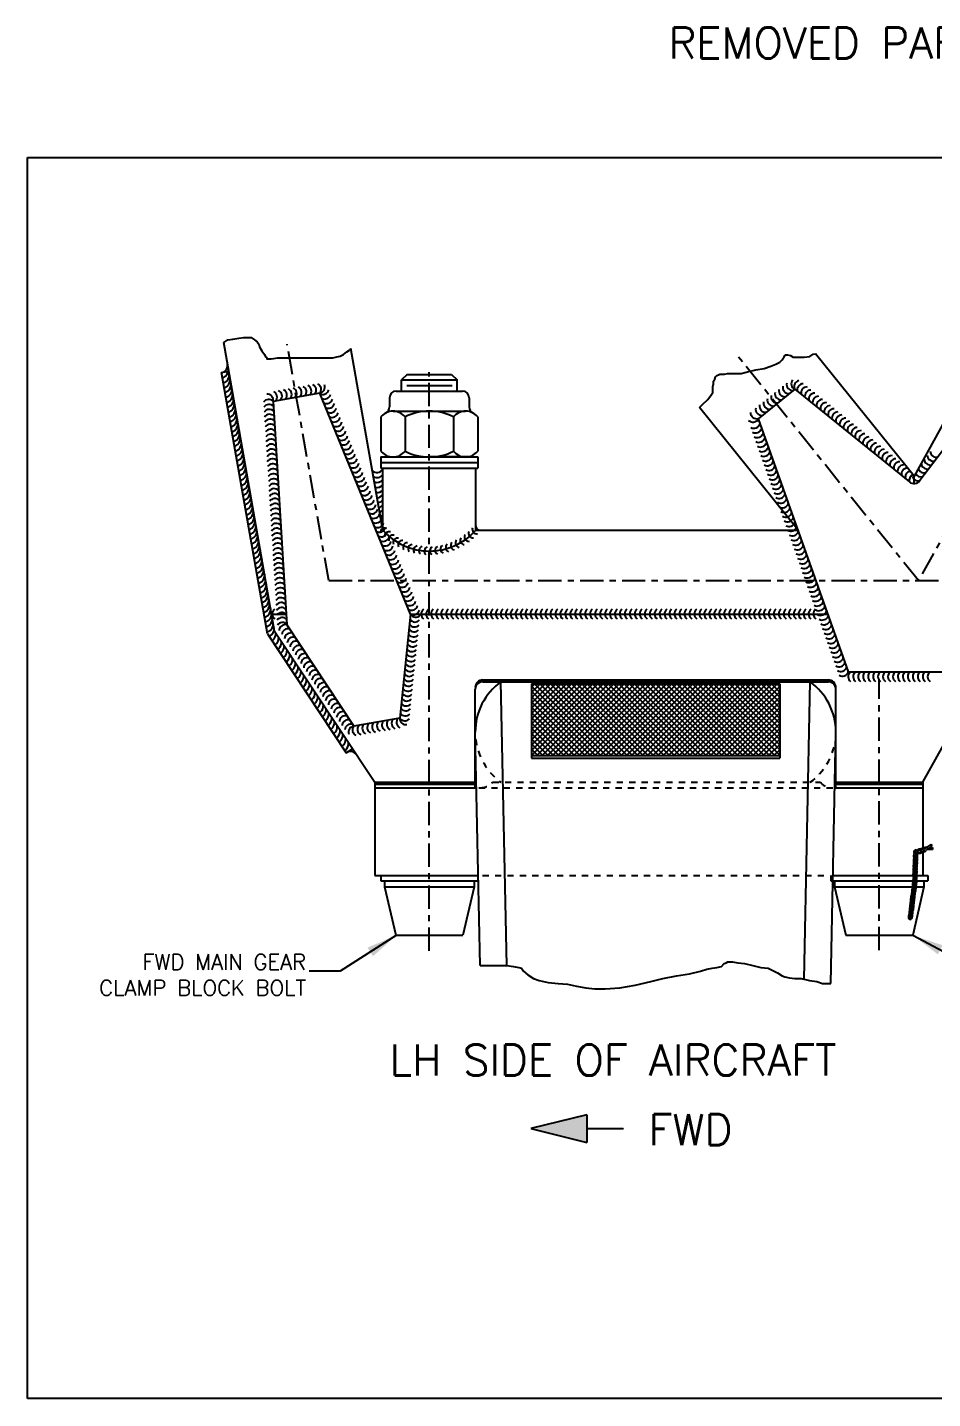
# Model space of a CAD drawing. Extents: x 0 to 267, y -90 to 34.
# Drawn here: x 75.06 to 89.64, y -19.59 to 2.51 of the extents above; entities that cross this region are included whole.
import ezdxf
from ezdxf.enums import TextEntityAlignment as Align

# ---------------------------------------------------------------- set-up
doc = ezdxf.new("R2010")
doc.units = 0
doc.header["$LTSCALE"] = 0.3
doc.header["$MEASUREMENT"] = 0
doc.linetypes.add('CENTER', pattern=[2, 1.25, -0.25, 0.25, -0.25])
doc.linetypes.add('HIDDEN', pattern=[0.375, 0.25, -0.125])
doc.layers.get('0').update_dxf_attribs({"linetype": 'CONTINUOUS'})
for name, color, linetype in [('1', 1, 'CONTINUOUS'), ('2', 6, 'CONTINUOUS'), ('FUSE', 4, 'CONTINUOUS'), ('NOTES', 2, 'CONTINUOUS')]:
    doc.layers.add(name, color=color, linetype=linetype)
doc.styles.add('250', font='ROMANS', dxfattribs={"height": 0.25})
doc.styles.add('ROMANS', font='ROMANS.shx')
doc.dimstyles.new('FRACTION', dxfattribs={"dimtxt": 0.125, "dimasz": 0.15, "dimexe": 0.12, "dimexo": 0.12, "dimgap": 0.05, "dimtad": 0, "dimtih": 1, "dimtoh": 1, "dimdec": 4, "dimzin": 4, "dimdsep": 46, "dimlunit": 5, "dimtxsty": 'ROMANS', "dimcen": 0.09, "dimclrd": 6, "dimclre": 6, "dimclrt": 256, "dimadec": 0, "dimazin": 0, "dimtfac": 0.72, "dimtdec": 4, "dimtofl": 0, "dimtmove": 0, "dimatfit": 3, "dimfxl": 1, "dimfrac": 2, "dimtolj": 1, "dimtzin": 4, "dimarcsym": 0})

msp = doc.modelspace()

# ---------------------------------------------------------------- hatches: boundary and pattern name
at = {"layer": 'NOTES'}
h = msp.add_hatch(color=11, dxfattribs=at)
h.dxf.hatch_style = 1
h.paths.add_polyline_path([(84.07129, -15.01101), (84.07129, -15.46053), (83.17225, -15.23577)])

# ---------------------------------------------------------------- linework, layer by layer
at = {"color": 2}
for p, q in [((81.1771, -3.08242), (81.89278, -3.08242)), ((81.08764, -3.17188), (81.98224, -3.17188)), ((81.17223, -3.26134), (81.90458, -3.26134)), ((81.0012, -3.3508), (82.06868, -3.3508)), ((80.95286, -3.67496), (82.12061, -3.67496)), ((80.75494, -3.76838), (80.75494, -4.32017)), ((81.14494, -3.76838), (81.14494, -4.32017)), ((81.92494, -3.76838), (81.92494, -4.32017)), ((82.31494, -3.76838), (82.31494, -4.32017)), ((80.75494, -4.4136), (80.75494, -4.52095)), ((80.95286, -4.41359), (82.12061, -4.41359)), ((82.31494, -4.41358), (82.31494, -4.52093))]:
    msp.add_line(p, q, dxfattribs=at)
for p in [(80.87944, -4.41359), (82.19044, -4.41359)]:
    msp.add_line(p, (81.53494, -4.41359))
for centre, radius, start, end in [((80.94994, -3.92485), 0.25002, 38.744865, 141.255135), ((81.53494, -4.53573), 0.86077, 63.058495, 116.941505), ((82.11994, -3.92485), 0.25002, 38.744865, 141.255135), ((80.94994, -4.16369), 0.25002, 218.744865, 321.255135), ((81.53494, -3.55281), 0.86077, 243.058495, 296.941505), ((82.11994, -4.16369), 0.25002, 218.744865, 321.255135)]:
    msp.add_arc(centre, radius, start, end, dxfattribs=at)
at = {"layer": '1'}
for p, q in [((91.01397, -2.71947), (89.43978, -4.79461)), ((78.18629, -3.04985), (78.30447, -3.02902)), ((79.7685, -3.38516), (79.02003, -3.51707)), ((79.02003, -3.51707), (79.24131, -7.11919)), ((81.23376, -6.94559), (79.7685, -3.38516)), ((87.4234, -3.32327), (86.83119, -3.7996)), ((87.4234, -3.32327), (89.26872, -4.8154)), ((86.83119, -3.7996), (88.28494, -7.87559)), ((80.75458, -4.41359), (80.75458, -4.59359)), ((82.3153, -4.41359), (82.3153, -4.59359)), ((80.78494, -5.58048), (80.78494, -4.59359)), ((82.28494, -5.59359), (82.28494, -4.59359)), ((89.34922, -4.84198), (89.34418, -4.72208)), ((81.23376, -6.94559), (81.05896, -8.62065)), ((89.48494, -9.65559), (90.99469, -6.94559)), ((78.92878, -7.26298), (80.1963, -9.17962)), ((79.04263, -7.21759), (80.65494, -9.65559)), ((79.24131, -7.11919), (80.32035, -8.75082)), ((82.27494, -9.74259), (82.27494, -8.15559)), ((82.78251, -12.6071), (82.68851, -8.03559)), ((83.17994, -8.06978), (87.17994, -8.06978)), ((83.17994, -8.06978), (83.17994, -9.26432)), ((83.17994, -9.14186), (84.25203, -8.06978)), ((83.17994, -9.05701), (84.16717, -8.06978)), ((83.17994, -8.97216), (84.08232, -8.06978)), ((83.17994, -8.88731), (83.99747, -8.06978)), ((83.17994, -8.80245), (83.91261, -8.06978)), ((83.17994, -8.7176), (83.82776, -8.06978)), ((83.17994, -8.63275), (83.74291, -8.06978)), ((83.17994, -8.54789), (83.65806, -8.06978)), ((83.17994, -8.46304), (83.5732, -8.06978)), ((83.17994, -8.37819), (83.48835, -8.06978)), ((83.17994, -8.29334), (83.4035, -8.06978)), ((83.17994, -8.20848), (83.31864, -8.06978)), ((83.17994, -8.12363), (83.23379, -8.06978)), ((84.29994, -9.22432), (83.17994, -8.10432)), ((83.18233, -9.22432), (84.33688, -8.06978)), ((84.38479, -9.22432), (83.23025, -8.06978)), ((83.26719, -9.22432), (84.42173, -8.06978)), ((84.46965, -9.22432), (83.3151, -8.06978)), ((83.35204, -9.22432), (84.50658, -8.06978)), ((84.5545, -9.22432), (83.39996, -8.06978)), ((83.43689, -9.22432), (84.59144, -8.06978)), ((84.63935, -9.22432), (83.48481, -8.06978)), ((83.52174, -9.22432), (84.67629, -8.06978)), ((84.72421, -9.22432), (83.56966, -8.06978)), ((83.6066, -9.22432), (84.76114, -8.06978)), ((84.80906, -9.22432), (83.65451, -8.06978)), ((83.69145, -9.22432), (84.84599, -8.06978)), ((84.89391, -9.22432), (83.73937, -8.06978)), ((83.7763, -9.22432), (84.93085, -8.06978)), ((84.97876, -9.22432), (83.82422, -8.06978)), ((83.86116, -9.22432), (85.0157, -8.06978)), ((85.06362, -9.22432), (83.90907, -8.06978)), ((83.94601, -9.22432), (85.10055, -8.06978)), ((85.14847, -9.22432), (83.99393, -8.06978)), ((84.03086, -9.22432), (85.18541, -8.06978)), ((85.23332, -9.22432), (84.07878, -8.06978)), ((84.11571, -9.22432), (85.27026, -8.06978)), ((85.31818, -9.22432), (84.16363, -8.06978)), ((84.20057, -9.22432), (85.35511, -8.06978)), ((85.40303, -9.22432), (84.24848, -8.06978)), ((84.28542, -9.22432), (85.43996, -8.06978)), ((85.48788, -9.22432), (84.33334, -8.06978)), ((84.37153, -9.22306), (85.52482, -8.06978)), ((85.57273, -9.22432), (84.41819, -8.06978)), ((84.45513, -9.22432), (85.60967, -8.06978)), ((85.65759, -9.22432), (84.50304, -8.06978)), ((84.53998, -9.22432), (85.69452, -8.06978)), ((85.74244, -9.22432), (84.58789, -8.06978)), ((84.62483, -9.22432), (85.77938, -8.06978)), ((85.82729, -9.22432), (84.67275, -8.06978)), ((84.70968, -9.22432), (85.86423, -8.06978)), ((85.91214, -9.22432), (84.7576, -8.06978)), ((84.79454, -9.22432), (85.94908, -8.06978)), ((85.997, -9.22432), (84.84245, -8.06978)), ((84.87939, -9.22432), (86.03393, -8.06978)), ((86.08185, -9.22432), (84.92731, -8.06978)), ((84.96424, -9.22432), (86.11879, -8.06978)), ((86.1667, -9.22432), (85.01216, -8.06978)), ((85.0491, -9.22432), (86.20364, -8.06978)), ((86.25156, -9.22432), (85.09701, -8.06978)), ((85.13395, -9.22432), (86.28849, -8.06978)), ((86.33641, -9.22432), (85.18186, -8.06978)), ((85.2188, -9.22432), (86.37335, -8.06978)), ((86.42126, -9.22432), (85.26672, -8.06978)), ((85.30365, -9.22432), (86.4582, -8.06978)), ((86.50611, -9.22432), (85.35157, -8.06978)), ((85.38851, -9.22432), (86.54305, -8.06978)), ((86.59097, -9.22432), (85.43642, -8.06978)), ((85.47336, -9.22432), (86.6279, -8.06978)), ((86.67582, -9.22432), (85.52128, -8.06978)), ((85.55821, -9.22432), (86.71276, -8.06978)), ((86.76067, -9.22432), (85.60613, -8.06978)), ((85.64307, -9.22432), (86.79761, -8.06978)), ((86.84553, -9.22432), (85.69098, -8.06978)), ((85.72792, -9.22432), (86.88246, -8.06978)), ((86.93038, -9.22432), (85.77583, -8.06978)), ((85.81277, -9.22432), (86.96732, -8.06978)), ((87.01523, -9.22432), (85.86069, -8.06978)), ((85.89762, -9.22432), (87.05217, -8.06978)), ((87.10008, -9.22432), (85.94554, -8.06978)), ((85.98248, -9.22432), (87.13702, -8.06978)), ((87.17994, -9.21932), (86.03039, -8.06978)), ((86.06733, -9.22432), (87.17994, -8.11171)), ((87.17994, -9.13447), (86.11525, -8.06978)), ((87.17994, -9.04961), (86.2001, -8.06978)), ((87.17994, -8.96476), (86.28495, -8.06978)), ((87.17994, -8.87991), (86.3698, -8.06978)), ((87.17994, -8.79506), (86.45466, -8.06978)), ((87.17994, -8.7102), (86.53951, -8.06978)), ((87.17994, -8.62535), (86.62436, -8.06978)), ((87.17994, -8.5405), (86.70922, -8.06978)), ((87.17994, -8.45564), (86.79407, -8.06978)), ((87.17994, -8.37079), (86.87892, -8.06978)), ((87.17994, -8.28594), (86.96377, -8.06978)), ((87.17994, -8.20109), (87.04863, -8.06978)), ((87.17994, -8.11623), (87.13348, -8.06978)), ((87.17994, -8.06978), (87.17994, -9.26432)), ((87.57281, -12.82854), (87.67137, -8.03559)), ((88.08494, -9.74259), (88.08494, -8.15559)), ((84.21509, -9.22432), (83.17994, -8.18917)), ((84.13024, -9.22432), (83.17994, -8.27402)), ((84.04538, -9.22432), (83.17994, -8.35887)), ((86.15218, -9.22432), (87.17994, -8.19656)), ((86.23703, -9.22432), (87.17994, -8.28142)), ((86.32189, -9.22432), (87.17994, -8.36627)), ((83.96053, -9.22432), (83.17994, -8.44373)), ((83.87568, -9.22432), (83.17994, -8.52858)), ((83.79082, -9.22432), (83.17994, -8.61343)), ((86.40674, -9.22432), (87.17994, -8.45112)), ((86.49159, -9.22432), (87.17994, -8.53598)), ((81.05896, -8.62065), (80.32035, -8.75082)), ((83.70597, -9.22432), (83.17994, -8.69829)), ((83.62112, -9.22432), (83.17994, -8.78314)), ((86.57645, -9.22432), (87.17994, -8.62083)), ((86.6613, -9.22432), (87.17994, -8.70568)), ((86.74615, -9.22432), (87.17994, -8.79053)), ((82.35229, -12.6071), (82.27494, -8.84559)), ((83.53627, -9.22432), (83.17994, -8.86799)), ((83.45141, -9.22432), (83.17994, -8.95284)), ((83.36656, -9.22432), (83.17994, -9.0377)), ((86.831, -9.22432), (87.17994, -8.87539)), ((86.91586, -9.22432), (87.17994, -8.96024)), ((87.00071, -9.22432), (87.17994, -9.04509)), ((88.00167, -12.89468), (88.08494, -8.84559)), ((80.1963, -9.17962), (80.29639, -9.11342)), ((83.28171, -9.22432), (83.17994, -9.12255)), ((83.19685, -9.22432), (83.17994, -9.2074)), ((83.17994, -9.22432), (87.17994, -9.22432)), ((83.17994, -9.26432), (87.17994, -9.26432)), ((87.08556, -9.22432), (87.17994, -9.12995)), ((87.17042, -9.22432), (87.17994, -9.2148)), ((80.65494, -9.65559), (80.65494, -11.15559)), ((89.48494, -9.65559), (89.48494, -10.71754)), ((89.48494, -10.78444), (89.48494, -11.15559)), ((80.75458, -11.15559), (80.75458, -11.24501)), ((80.75458, -11.24501), (82.3153, -11.24501)), ((82.3153, -11.15559), (82.3153, -11.24501)), ((88.00458, -11.15559), (88.00458, -11.24501)), ((88.00458, -11.24501), (89.32596, -11.24501)), ((89.38843, -11.24501), (89.5653, -11.24501)), ((89.5653, -11.15559), (89.5653, -11.24501))]:
    msp.add_line(p, q, dxfattribs=at)
at = {"layer": '1', "color": 2}
for p, q in [((81.1771, -3.08242), (81.08764, -3.17188)), ((81.89278, -3.08242), (81.98224, -3.17188)), ((80.89384, -3.45815), (80.89384, -3.60724)), ((82.17603, -3.45815), (82.17603, -3.60724)), ((80.75494, -4.4136), (82.31494, -4.41358)), ((80.81494, -11.33901), (80.99494, -12.12001)), ((82.25494, -11.33901), (82.07494, -12.12001)), ((88.06494, -11.33901), (88.24494, -12.12001)), ((89.50494, -11.33901), (89.32494, -12.12001))]:
    msp.add_line(p, q, dxfattribs=at)
at = {"layer": '1', "color": 2, "linetype": 'CENTER'}
for p, q in [((81.53494, -12.36864), (81.53494, -3.04647)), ((81.08764, -3.3508), (81.08764, -3.17188)), ((81.98224, -3.3508), (81.98224, -3.17188)), ((88.78494, -12.36178), (88.78494, -7.99534)), ((80.81494, -11.24501), (80.81494, -11.33901)), ((82.25494, -11.24501), (82.25494, -11.33901)), ((88.06494, -11.24501), (88.06494, -11.33901)), ((89.50494, -11.24501), (89.50494, -11.33901))]:
    msp.add_line(p, q, dxfattribs=at)
at = {"layer": '1', "color": 4, "linetype": 'Continuous'}
for p, q in [((80.75458, -4.41359), (82.3153, -4.41359)), ((80.75458, -4.50359), (82.3153, -4.50359)), ((80.75458, -4.59359), (82.3153, -4.59359))]:
    msp.add_line(p, q, dxfattribs=at)
at = {"layer": '1', "color": 2, "linetype": 'Continuous'}
for p, q in [((80.81494, -11.33901), (82.25494, -11.33901)), ((88.06494, -11.33901), (89.31426, -11.33901)), ((89.37791, -11.33901), (89.50494, -11.33901)), ((80.99494, -12.12001), (82.07494, -12.12001)), ((88.24494, -12.12001), (89.32494, -12.12001))]:
    msp.add_line(p, q, dxfattribs=at)
at = {"layer": '1'}
for points in [[(78.22301, -2.56678), (78.29064, -2.5279), (78.37095, -2.51396), (78.46493, -2.50001), (78.54524, -2.48781), (78.66485, -2.48781), (78.71953, -2.5279), (78.75883, -2.55579), (78.78617, -2.59587), (78.79984, -2.6377), (78.83914, -2.70568), (78.88015, -2.75971), (78.89382, -2.80154), (78.91945, -2.81548), (78.91945, -2.82942), (78.9878, -2.82942), (79.09374, -2.81548), (79.97886, -2.81548), (80.0455, -2.80154), (80.09847, -2.78759), (80.15315, -2.75971), (80.20612, -2.71962), (80.24713, -2.69173), (80.27147, -2.66691)], [(85.88715, -3.61514), (85.93549, -3.56667), (86.02434, -3.4865), (86.08073, -3.40632), (86.10294, -3.37321), (86.10294, -3.28258), (86.1149, -3.23552), (86.1149, -3.1902), (86.13712, -3.15709), (86.14737, -3.12223), (86.16958, -3.09957), (86.1918, -3.08911), (86.21401, -3.07691), (86.29261, -3.07691), (86.33704, -3.06646), (86.56088, -3.06646), (86.65999, -3.04206), (86.79498, -3.00894), (86.92826, -2.98628), (87.03933, -2.95143), (87.11793, -2.91831), (87.18457, -2.88345), (87.21874, -2.84859), (87.24096, -2.81548), (87.25121, -2.80328), (87.26317, -2.78062), (87.27513, -2.77016), (87.3076, -2.77016), (87.35202, -2.78062), (87.39645, -2.80328), (87.57587, -2.80328), (87.66472, -2.79282), (87.72111, -2.75796), (87.75765, -2.74961)], [(82.35229, -12.6071), (82.78459, -12.6071), (82.88883, -12.62279), (82.97768, -12.63848), (83.02211, -12.65242), (83.05116, -12.69773), (83.12463, -12.75874), (83.21348, -12.81799), (83.30234, -12.84937), (83.44929, -12.879), (83.61333, -12.89468), (83.76028, -12.90863), (83.90723, -12.94), (84.05589, -12.96963), (84.20284, -12.98357), (84.36688, -12.98357), (84.60268, -12.96963), (84.85386, -12.92431), (85.10505, -12.86331), (85.29642, -12.81799), (85.51856, -12.77268), (85.72531, -12.74305), (85.90302, -12.69773), (86.00555, -12.66811), (86.0944, -12.65242), (86.16958, -12.63848), (86.24306, -12.62279), (86.28749, -12.57747), (86.31653, -12.56179), (86.34558, -12.54784), (86.42077, -12.54784), (86.50791, -12.56179), (86.61214, -12.57747), (86.74543, -12.6071), (86.87871, -12.63848), (86.99661, -12.65242), (87.14356, -12.72736), (87.21874, -12.77268), (87.26146, -12.78837), (87.33664, -12.80405), (87.4255, -12.81799), (87.52802, -12.81799), (87.6613, -12.84937), (87.77921, -12.86331), (87.86806, -12.89468), (88.00167, -12.89468)]]:
    msp.add_lwpolyline(points, dxfattribs=at)
for centre, radius, start, end in [((78.14878, -2.93118), 0.13656, 292.14927, 5.210162), ((78.16268, -3.00986), 0.13656, 292.14927, 5.210162), ((78.17657, -3.08853), 0.13656, 292.14927, 5.210162), ((78.19047, -3.16721), 0.13656, 292.14927, 5.210162), ((78.20437, -3.24589), 0.13656, 292.14927, 5.210162), ((78.21827, -3.32456), 0.13656, 292.14927, 5.210162), ((79.29979, -3.39088), 0.09822, 319.583123, 63.474062), ((79.37857, -3.377), 0.09822, 319.583123, 63.474062), ((79.45736, -3.36312), 0.09822, 319.583123, 63.474062), ((79.53615, -3.34924), 0.09822, 319.583123, 63.474062), ((79.61493, -3.33537), 0.09822, 319.583123, 63.474062), ((79.69372, -3.32149), 0.09822, 319.583123, 63.474062), ((79.75478, -3.28791), 0.09822, 278.028661, 21.9196), ((87.32681, -3.29425), 0.09822, 168.403123, 272.294062), ((87.38915, -3.24411), 0.09822, 168.403123, 272.294062), ((87.46437, -3.23401), 0.09822, 141.453809, 245.344748), ((87.51095, -3.27876), 0.09822, 103.055175, 206.946114), ((87.5598, -3.332), 0.09822, 90.633123, 194.524062), ((87.62201, -3.3823), 0.09822, 90.633123, 194.524062), ((78.23217, -3.40324), 0.13656, 292.14927, 5.210162), ((78.24607, -3.48191), 0.13656, 292.14927, 5.210162), ((78.94833, -3.58419), 0.09822, 43.113123, 147.004062), ((78.92358, -3.49852), 0.09822, 349.114729, 93.005668), ((78.98464, -3.44639), 0.09822, 319.583123, 63.474062), ((79.06343, -3.43251), 0.09822, 319.583123, 63.474062), ((79.14221, -3.41863), 0.09822, 319.583123, 63.474062), ((79.221, -3.40476), 0.09822, 319.583123, 63.474062), ((79.81848, -3.30788), 0.09822, 241.963123, 345.854062), ((79.84892, -3.38186), 0.09822, 241.963123, 345.854062), ((79.87937, -3.45584), 0.09822, 241.963123, 345.854062), ((87.01512, -3.54495), 0.09822, 168.403123, 272.294062), ((87.07746, -3.49481), 0.09822, 168.403123, 272.294062), ((87.13979, -3.44467), 0.09822, 168.403123, 272.294062), ((87.20213, -3.39453), 0.09822, 168.403123, 272.294062), ((87.26447, -3.34439), 0.09822, 168.403123, 272.294062), ((87.68422, -3.4326), 0.09822, 90.633123, 194.524062), ((87.74642, -3.48291), 0.09822, 90.633123, 194.524062), ((87.80863, -3.53321), 0.09822, 90.633123, 194.524062), ((87.87084, -3.58351), 0.09822, 90.633123, 194.524062), ((78.25997, -3.56059), 0.13656, 292.14927, 5.210162), ((78.27387, -3.63926), 0.13656, 292.14927, 5.210162), ((78.28777, -3.71794), 0.13656, 292.14927, 5.210162), ((78.95325, -3.66404), 0.09822, 43.113123, 147.004062), ((78.95816, -3.74389), 0.09822, 43.113123, 147.004062), ((78.96307, -3.82374), 0.09822, 43.113123, 147.004062), ((79.90982, -3.52982), 0.09822, 241.963123, 345.854062), ((79.94027, -3.60379), 0.09822, 241.963123, 345.854062), ((79.97071, -3.67777), 0.09822, 241.963123, 345.854062), ((86.80769, -3.69835), 0.09822, 180.459573, 284.350512), ((86.89044, -3.64523), 0.09822, 168.403123, 272.294062), ((86.95278, -3.59509), 0.09822, 168.403123, 272.294062), ((87.93304, -3.63381), 0.09822, 90.633123, 194.524062), ((87.99525, -3.68412), 0.09822, 90.633123, 194.524062), ((88.05746, -3.73442), 0.09822, 90.633123, 194.524062), ((88.11967, -3.78472), 0.09822, 90.633123, 194.524062), ((88.18187, -3.83502), 0.09822, 90.633123, 194.524062), ((78.30166, -3.79661), 0.13656, 292.14927, 5.210162), ((78.31556, -3.87529), 0.13656, 292.14927, 5.210162), ((78.32946, -3.95397), 0.13656, 292.14927, 5.210162), ((78.96798, -3.90359), 0.09822, 43.113123, 147.004062), ((78.97289, -3.98344), 0.09822, 43.113123, 147.004062), ((78.9778, -4.06329), 0.09822, 43.113123, 147.004062), ((80.00116, -3.75175), 0.09822, 241.963123, 345.854062), ((80.03161, -3.82573), 0.09822, 241.963123, 345.854062), ((80.06205, -3.89971), 0.09822, 241.963123, 345.854062), ((86.75012, -3.755), 0.09822, 224.375754, 328.266693), ((86.76655, -3.85348), 0.09822, 239.223123, 343.114062), ((86.79343, -3.92883), 0.09822, 239.223123, 343.114062), ((88.24408, -3.88532), 0.09822, 90.633123, 194.524062), ((88.30629, -3.93563), 0.09822, 90.633123, 194.524062), ((88.36849, -3.98593), 0.09822, 90.633123, 194.524062), ((88.4307, -4.03623), 0.09822, 90.633123, 194.524062), ((78.34336, -4.03264), 0.13656, 292.14927, 5.210162), ((78.35726, -4.11132), 0.13656, 292.14927, 5.210162), ((78.37116, -4.18999), 0.13656, 292.14927, 5.210162), ((78.98272, -4.14314), 0.09822, 43.113123, 147.004062), ((78.98763, -4.22299), 0.09822, 43.113123, 147.004062), ((80.0925, -3.97369), 0.09822, 241.963123, 345.854062), ((80.12295, -4.04767), 0.09822, 241.963123, 345.854062), ((80.15339, -4.12165), 0.09822, 241.963123, 345.854062), ((86.8203, -4.00418), 0.09822, 239.223123, 343.114062), ((86.84718, -4.07953), 0.09822, 239.223123, 343.114062), ((86.87405, -4.15488), 0.09822, 239.223123, 343.114062), ((88.49291, -4.08653), 0.09822, 90.633123, 194.524062), ((88.55511, -4.13684), 0.09822, 90.633123, 194.524062), ((88.61732, -4.18714), 0.09822, 90.633123, 194.524062), ((88.67953, -4.23744), 0.09822, 90.633123, 194.524062), ((88.74173, -4.28774), 0.09822, 90.633123, 194.524062), ((78.38506, -4.26867), 0.13656, 292.14927, 5.210162), ((78.39896, -4.34734), 0.13656, 292.14927, 5.210162), ((78.41286, -4.42602), 0.13656, 292.14927, 5.210162), ((78.99254, -4.30283), 0.09822, 43.113123, 147.004062), ((78.99745, -4.38268), 0.09822, 43.113123, 147.004062), ((79.00236, -4.46253), 0.09822, 43.113123, 147.004062), ((80.18384, -4.19563), 0.09822, 241.963123, 345.854062), ((80.21429, -4.26961), 0.09822, 241.963123, 345.854062), ((80.24473, -4.34359), 0.09822, 241.963123, 345.854062), ((86.90093, -4.23023), 0.09822, 239.223123, 343.114062), ((86.9278, -4.30558), 0.09822, 239.223123, 343.114062), ((86.95468, -4.38094), 0.09822, 239.223123, 343.114062), ((88.80394, -4.33804), 0.09822, 90.633123, 194.524062), ((88.86615, -4.38835), 0.09822, 90.633123, 194.524062), ((88.92835, -4.43865), 0.09822, 90.633123, 194.524062), ((88.99056, -4.48895), 0.09822, 90.633123, 194.524062), ((89.65394, -4.38165), 0.09822, 182.413123, 286.304062), ((89.70228, -4.31791), 0.09822, 182.413123, 286.304062), ((78.42675, -4.5047), 0.13656, 292.14927, 5.210162), ((78.44065, -4.58337), 0.13656, 292.14927, 5.210162), ((79.00727, -4.54238), 0.09822, 43.113123, 147.004062), ((79.01219, -4.62223), 0.09822, 43.113123, 147.004062), ((79.0171, -4.70208), 0.09822, 43.113123, 147.004062), ((80.27518, -4.41757), 0.09822, 241.963123, 345.854062), ((80.30563, -4.49155), 0.09822, 241.963123, 345.854062), ((80.33607, -4.56553), 0.09822, 241.963123, 345.854062), ((80.69464, -4.55323), 0.10957, 225.355561, 325.260284), ((86.98155, -4.45629), 0.09822, 239.223123, 343.114062), ((87.00843, -4.53164), 0.09822, 239.223123, 343.114062), ((87.03531, -4.60699), 0.09822, 239.223123, 343.114062), ((89.05277, -4.53925), 0.09822, 90.633123, 194.524062), ((89.11497, -4.58956), 0.09822, 90.633123, 194.524062), ((89.17718, -4.63986), 0.09822, 90.633123, 194.524062), ((89.23939, -4.69016), 0.09822, 90.633123, 194.524062), ((89.5089, -4.57286), 0.09822, 193.82579, 286.304062), ((89.55725, -4.50913), 0.09822, 182.413123, 286.304062), ((89.60559, -4.44539), 0.09822, 182.413123, 286.304062), ((78.45455, -4.66205), 0.13656, 292.14927, 5.210162), ((78.46845, -4.74072), 0.13656, 292.14927, 5.210162), ((78.48235, -4.8194), 0.13656, 292.14927, 5.210162), ((79.02201, -4.78193), 0.09822, 43.113123, 147.004062), ((79.02692, -4.86178), 0.09822, 43.113123, 147.004062), ((79.03183, -4.94163), 0.09822, 43.113123, 147.004062), ((80.36652, -4.63951), 0.09822, 241.963123, 345.854062), ((80.39697, -4.71349), 0.09822, 241.963123, 345.854062), ((80.42742, -4.78747), 0.09822, 241.963123, 345.854062), ((80.69464, -4.6345), 0.10957, 236.617208, 325.260284), ((80.69464, -4.71576), 0.10957, 246.071527, 325.260284), ((80.69464, -4.79703), 0.10957, 254.567781, 325.260284), ((87.06218, -4.68234), 0.09822, 239.223123, 343.114062), ((87.08906, -4.75769), 0.09822, 239.223123, 343.114062), ((89.30159, -4.74046), 0.09822, 101.738289, 194.524062), ((89.3638, -4.79076), 0.09822, 112.396566, 194.524062), ((89.34418, -4.72208), 0.12, 231.041086, 322.816343), ((89.41221, -4.70034), 0.09822, 196.686893, 286.304062), ((89.3638, -4.79076), 0.09822, 90.633123, 91.964957), ((89.46055, -4.6366), 0.09822, 203.005954, 286.304062), ((78.49625, -4.89807), 0.13656, 292.14927, 5.210162), ((78.51015, -4.97675), 0.13656, 292.14927, 5.210162), ((78.52405, -5.05543), 0.13656, 292.14927, 5.210162), ((79.03675, -5.02148), 0.09822, 43.113123, 147.004062), ((79.04166, -5.10133), 0.09822, 43.113123, 147.004062), ((80.45786, -4.86145), 0.09822, 241.963123, 345.854062), ((80.48831, -4.93543), 0.09822, 241.963123, 345.854062), ((80.51876, -5.00941), 0.09822, 241.963123, 345.854062), ((80.69464, -4.8783), 0.10957, 262.498759, 325.260284), ((80.69464, -4.95956), 0.10957, 270.095404, 325.260284), ((87.11593, -4.83304), 0.09822, 239.223123, 343.114062), ((87.14281, -4.90839), 0.09822, 239.223123, 343.114062), ((87.16968, -4.98374), 0.09822, 239.223123, 343.114062), ((78.53795, -5.1341), 0.13656, 292.14927, 5.210162), ((78.55184, -5.21278), 0.13656, 292.14927, 5.210162), ((78.56574, -5.29145), 0.13656, 292.14927, 5.210162), ((79.04657, -5.18117), 0.09822, 43.113123, 147.004062), ((79.05148, -5.26102), 0.09822, 43.113123, 147.004062), ((79.05639, -5.34087), 0.09822, 43.113123, 147.004062), ((80.5492, -5.08339), 0.09822, 241.963123, 345.854062), ((80.57965, -5.15737), 0.09822, 241.963123, 345.854062), ((80.6101, -5.23135), 0.09822, 241.963123, 345.854062), ((80.69464, -5.04083), 0.10957, 277.518996, 325.260284), ((80.69464, -5.12209), 0.10957, 284.900944, 325.260284), ((80.69464, -5.20336), 0.10957, 292.366038, 325.260284), ((87.19656, -5.05909), 0.09822, 239.223123, 343.114062), ((87.22343, -5.13444), 0.09822, 239.223123, 343.114062), ((87.25031, -5.20979), 0.09822, 239.223123, 343.114062), ((78.57964, -5.37013), 0.13656, 292.14927, 5.210162), ((78.59354, -5.4488), 0.13656, 292.14927, 5.210162), ((78.60744, -5.52748), 0.13656, 292.14927, 5.210162), ((79.0613, -5.42072), 0.09822, 43.113123, 147.004062), ((79.06622, -5.50057), 0.09822, 43.113123, 147.004062), ((79.07113, -5.58042), 0.09822, 43.113123, 147.004062), ((80.64054, -5.30533), 0.09822, 241.963123, 345.854062), ((80.67099, -5.37931), 0.09822, 241.963123, 345.854062), ((80.70144, -5.45329), 0.09822, 241.963123, 345.854062), ((80.69464, -5.28462), 0.10957, 300.052502, 325.260284), ((80.69464, -5.36589), 0.10957, 308.138701, 325.260284), ((82.35592, -5.52148), 0.07119, 180.561642, 272.554435), ((87.27719, -5.28514), 0.09822, 239.223123, 343.114062), ((87.30406, -5.36049), 0.09822, 239.223123, 343.114062), ((87.33094, -5.43584), 0.09822, 239.223123, 343.114062), ((78.62134, -5.60615), 0.13656, 292.14927, 5.210162), ((78.63524, -5.68483), 0.13656, 292.14927, 5.210162), ((79.07604, -5.66027), 0.09822, 43.113123, 147.004062), ((79.08095, -5.74012), 0.09822, 43.113123, 147.004062), ((79.08586, -5.81997), 0.09822, 43.113123, 147.004062), ((80.73188, -5.52727), 0.09822, 241.963123, 345.854062), ((80.76233, -5.60125), 0.09822, 241.963123, 345.854062), ((80.79278, -5.67522), 0.09822, 241.963123, 345.854062), ((80.81896, -5.6286), 0.07119, 65.070254, 186.129837), ((81.53609, -4.92636), 1.00297, 221.70123, 318.29877), ((80.88289, -5.68843), 0.07119, 70.070254, 191.129837), ((80.9518, -5.74246), 0.07119, 75.070254, 196.129837), ((81.02515, -5.79028), 0.07119, 80.070254, 201.129837), ((82.10313, -5.75454), 0.07119, 145.070254, 266.129837), ((82.17315, -5.70197), 0.07119, 150.070254, 271.129837), ((82.23833, -5.64349), 0.07119, 155.070254, 276.129837), ((82.29816, -5.57956), 0.07119, 160.070254, 281.129837), ((87.35781, -5.51119), 0.09822, 239.223123, 343.114062), ((87.38469, -5.58654), 0.09822, 239.223123, 343.114062), ((87.41156, -5.66189), 0.09822, 239.223123, 343.114062), ((78.64914, -5.76351), 0.13656, 292.14927, 5.210162), ((78.66304, -5.84218), 0.13656, 292.14927, 5.210162), ((78.67693, -5.92086), 0.13656, 292.14927, 5.210162), ((79.09077, -5.89982), 0.09822, 43.113123, 147.004062), ((79.09569, -5.97966), 0.09822, 43.113123, 147.004062), ((79.1006, -6.05951), 0.09822, 43.113123, 147.004062), ((80.82323, -5.7492), 0.09822, 241.963123, 345.854062), ((80.85367, -5.82318), 0.09822, 241.963123, 345.854062), ((80.88412, -5.89716), 0.09822, 241.963123, 345.854062), ((81.10239, -5.83152), 0.07119, 85.070254, 206.129837), ((81.18293, -5.86588), 0.07119, 90.070254, 211.129837), ((81.26615, -5.89308), 0.07119, 95.070254, 216.129837), ((81.35144, -5.91293), 0.07119, 100.070254, 221.129837), ((81.43812, -5.92527), 0.07119, 105.070254, 226.129837), ((81.52556, -5.93001), 0.07119, 110.070254, 231.129837), ((81.61307, -5.9271), 0.07119, 115.070254, 236.129837), ((81.7, -5.91659), 0.07119, 120.070254, 241.129837), ((81.78568, -5.89853), 0.07119, 125.070254, 246.129837), ((81.86946, -5.87308), 0.07119, 130.070254, 251.129837), ((81.9507, -5.84042), 0.07119, 135.070254, 256.129837), ((82.02879, -5.80081), 0.07119, 140.070254, 261.129837), ((87.43844, -5.73724), 0.09822, 239.223123, 343.114062), ((87.46531, -5.8126), 0.09822, 239.223123, 343.114062), ((87.49219, -5.88795), 0.09822, 239.223123, 343.114062), ((78.69083, -5.99953), 0.13656, 292.14927, 5.210162), ((78.70473, -6.07821), 0.13656, 292.14927, 5.210162), ((78.71863, -6.15688), 0.13656, 292.14927, 5.210162), ((79.10551, -6.13936), 0.09822, 43.113123, 147.004062), ((79.11042, -6.21921), 0.09822, 43.113123, 147.004062), ((80.91457, -5.97114), 0.09822, 241.963123, 345.854062), ((80.94501, -6.04512), 0.09822, 241.963123, 345.854062), ((80.97546, -6.1191), 0.09822, 241.963123, 345.854062), ((87.51907, -5.9633), 0.09822, 239.223123, 343.114062), ((87.54594, -6.03865), 0.09822, 239.223123, 343.114062), ((87.57282, -6.114), 0.09822, 239.223123, 343.114062), ((78.73253, -6.23556), 0.13656, 292.14927, 5.210162), ((78.74643, -6.31424), 0.13656, 292.14927, 5.210162), ((78.76033, -6.39291), 0.13656, 292.14927, 5.210162), ((79.11533, -6.29906), 0.09822, 43.113123, 147.004062), ((79.12025, -6.37891), 0.09822, 43.113123, 147.004062), ((79.12516, -6.45876), 0.09822, 43.113123, 147.004062), ((81.00591, -6.19308), 0.09822, 241.963123, 345.854062), ((81.03635, -6.26706), 0.09822, 241.963123, 345.854062), ((81.0668, -6.34104), 0.09822, 241.963123, 345.854062), ((87.59969, -6.18935), 0.09822, 239.223123, 343.114062), ((87.62657, -6.2647), 0.09822, 239.223123, 343.114062), ((87.65344, -6.34005), 0.09822, 239.223123, 343.114062), ((78.77423, -6.47159), 0.13656, 292.14927, 5.210162), ((78.78812, -6.55026), 0.13656, 292.14927, 5.210162), ((78.80202, -6.62894), 0.13656, 292.14927, 5.210162), ((79.13007, -6.53861), 0.09822, 43.113123, 147.004062), ((79.13498, -6.61846), 0.09822, 43.113123, 147.004062), ((79.13989, -6.69831), 0.09822, 43.113123, 147.004062), ((81.09725, -6.41502), 0.09822, 241.963123, 345.854062), ((81.12769, -6.489), 0.09822, 241.963123, 345.854062), ((81.15814, -6.56298), 0.09822, 241.963123, 345.854062), ((87.68032, -6.4154), 0.09822, 239.223123, 343.114062), ((87.7072, -6.49075), 0.09822, 239.223123, 343.114062), ((87.73407, -6.5661), 0.09822, 239.223123, 343.114062), ((78.81592, -6.70761), 0.13656, 292.14927, 5.210162), ((78.82982, -6.78629), 0.13656, 292.14927, 5.210162), ((79.1448, -6.77816), 0.09822, 43.113123, 147.004062), ((79.14972, -6.858), 0.09822, 43.113123, 147.004062), ((79.15463, -6.93785), 0.09822, 43.113123, 147.004062), ((81.18859, -6.63696), 0.09822, 241.963123, 345.854062), ((81.21903, -6.71094), 0.09822, 241.963123, 345.854062), ((81.24948, -6.78492), 0.09822, 241.963123, 345.854062), ((87.76095, -6.64145), 0.09822, 239.223123, 343.114062), ((87.78782, -6.7168), 0.09822, 239.223123, 343.114062), ((87.8147, -6.79215), 0.09822, 239.223123, 343.114062), ((78.84372, -6.86496), 0.13656, 292.14927, 5.210162), ((78.85762, -6.94364), 0.13656, 292.14927, 5.210162), ((78.87152, -7.02232), 0.13656, 292.14927, 5.210162), ((79.10187, -6.94169), 0.09822, 129.593123, 233.484062), ((79.15954, -7.0177), 0.09822, 43.113123, 147.004062), ((79.16445, -7.09755), 0.09822, 43.113123, 147.004062), ((81.30687, -6.9749), 0.09822, 213.633123, 317.524062), ((81.31518, -6.89533), 0.09822, 213.633123, 317.524062), ((81.27993, -6.8589), 0.09822, 241.963123, 345.854062), ((81.50187, -6.94169), 0.09822, 129.593123, 233.484062), ((81.58187, -6.94169), 0.09822, 129.593123, 233.484062), ((81.66187, -6.94169), 0.09822, 129.593123, 233.484062), ((81.74187, -6.94169), 0.09822, 129.593123, 233.484062), ((81.82187, -6.94169), 0.09822, 129.593123, 233.484062), ((81.90187, -6.94169), 0.09822, 129.593123, 233.484062), ((81.98187, -6.94169), 0.09822, 129.593123, 233.484062), ((82.06187, -6.94169), 0.09822, 129.593123, 233.484062), ((82.14187, -6.94169), 0.09822, 129.593123, 233.484062), ((82.22187, -6.94169), 0.09822, 129.593123, 233.484062), ((82.30187, -6.94169), 0.09822, 129.593123, 233.484062), ((82.38187, -6.94169), 0.09822, 129.593123, 233.484062), ((82.46187, -6.94169), 0.09822, 129.593123, 233.484062), ((82.54187, -6.94169), 0.09822, 129.593123, 233.484062), ((82.62187, -6.94169), 0.09822, 129.593123, 233.484062), ((82.70187, -6.94169), 0.09822, 129.593123, 233.484062), ((82.78187, -6.94169), 0.09822, 129.593123, 233.484062), ((82.86187, -6.94169), 0.09822, 129.593123, 233.484062), ((82.94187, -6.94169), 0.09822, 129.593123, 233.484062), ((83.02187, -6.94169), 0.09822, 129.593123, 233.484062), ((83.10187, -6.94169), 0.09822, 129.593123, 233.484062), ((83.18187, -6.94169), 0.09822, 129.593123, 233.484062), ((83.26187, -6.94169), 0.09822, 129.593123, 233.484062), ((83.34187, -6.94169), 0.09822, 129.593123, 233.484062), ((83.42187, -6.94169), 0.09822, 129.593123, 233.484062), ((83.50187, -6.94169), 0.09822, 129.593123, 233.484062), ((83.58187, -6.94169), 0.09822, 129.593123, 233.484062), ((83.66187, -6.94169), 0.09822, 129.593123, 233.484062), ((83.74187, -6.94169), 0.09822, 129.593123, 233.484062), ((83.82187, -6.94169), 0.09822, 129.593123, 233.484062), ((83.90187, -6.94169), 0.09822, 129.593123, 233.484062), ((83.98187, -6.94169), 0.09822, 129.593123, 233.484062), ((84.06187, -6.94169), 0.09822, 129.593123, 233.484062), ((84.14187, -6.94169), 0.09822, 129.593123, 233.484062), ((84.22187, -6.94169), 0.09822, 129.593123, 233.484062), ((84.30187, -6.94169), 0.09822, 129.593123, 233.484062), ((84.38187, -6.94169), 0.09822, 129.593123, 233.484062), ((84.46187, -6.94169), 0.09822, 129.593123, 233.484062), ((84.54187, -6.94169), 0.09822, 129.593123, 233.484062), ((84.62187, -6.94169), 0.09822, 129.593123, 233.484062), ((84.70187, -6.94169), 0.09822, 129.593123, 233.484062), ((84.78187, -6.94169), 0.09822, 129.593123, 233.484062), ((84.86187, -6.94169), 0.09822, 129.593123, 233.484062), ((84.94187, -6.94169), 0.09822, 129.593123, 233.484062), ((85.02187, -6.94169), 0.09822, 129.593123, 233.484062), ((85.10187, -6.94169), 0.09822, 129.593123, 233.484062), ((85.18187, -6.94169), 0.09822, 129.593123, 233.484062), ((85.26187, -6.94169), 0.09822, 129.593123, 233.484062), ((85.34187, -6.94169), 0.09822, 129.593123, 233.484062), ((85.42187, -6.94169), 0.09822, 129.593123, 233.484062), ((85.50187, -6.94169), 0.09822, 129.593123, 233.484062), ((85.58187, -6.94169), 0.09822, 129.593123, 233.484062), ((85.66187, -6.94169), 0.09822, 129.593123, 233.484062), ((85.74187, -6.94169), 0.09822, 129.593123, 233.484062), ((85.82187, -6.94169), 0.09822, 129.593123, 233.484062), ((85.90187, -6.94169), 0.09822, 129.593123, 233.484062), ((85.98187, -6.94169), 0.09822, 129.593123, 233.484062), ((86.06187, -6.94169), 0.09822, 129.593123, 233.484062), ((86.14187, -6.94169), 0.09822, 129.593123, 233.484062), ((86.22187, -6.94169), 0.09822, 129.593123, 233.484062), ((86.30187, -6.94169), 0.09822, 129.593123, 233.484062), ((86.38187, -6.94169), 0.09822, 129.593123, 233.484062), ((86.46187, -6.94169), 0.09822, 129.593123, 233.484062), ((86.54187, -6.94169), 0.09822, 129.593123, 233.484062), ((86.62187, -6.94169), 0.09822, 129.593123, 233.484062), ((86.70187, -6.94169), 0.09822, 129.593123, 233.484062), ((86.78187, -6.94169), 0.09822, 129.593123, 233.484062), ((86.86187, -6.94169), 0.09822, 129.593123, 233.484062), ((86.94187, -6.94169), 0.09822, 129.593123, 233.484062), ((87.02187, -6.94169), 0.09822, 129.593123, 233.484062), ((87.10187, -6.94169), 0.09822, 129.593123, 233.484062), ((87.18187, -6.94169), 0.09822, 129.593123, 233.484062), ((87.26187, -6.94169), 0.09822, 129.593123, 233.484062), ((87.34187, -6.94169), 0.09822, 129.593123, 233.484062), ((87.42187, -6.94169), 0.09822, 129.593123, 233.484062), ((87.50187, -6.94169), 0.09822, 129.593123, 233.484062), ((87.58187, -6.94169), 0.09822, 129.593123, 233.484062), ((87.66187, -6.94169), 0.09822, 129.593123, 233.484062), ((87.74187, -6.94169), 0.09822, 129.593123, 233.484062), ((87.82187, -6.94169), 0.09822, 129.593123, 233.484062), ((87.84157, -6.8675), 0.09822, 239.223123, 343.114062), ((87.86845, -6.94285), 0.09822, 239.223123, 343.114062), ((87.89532, -7.0182), 0.09822, 239.223123, 343.114062), ((78.88542, -7.10099), 0.13656, 292.14927, 5.210162), ((78.89906, -7.18066), 0.13656, 299.244626, 5.608109), ((78.92695, -7.26152), 0.13656, 309.368483, 5.608109), ((79.16936, -7.1774), 0.09822, 43.113123, 147.004062), ((79.21272, -7.21315), 0.09822, 73.073123, 176.964062), ((79.25685, -7.27988), 0.09822, 73.073123, 176.964062), ((79.30098, -7.34661), 0.09822, 73.073123, 176.964062), ((81.28195, -7.2136), 0.09822, 213.633123, 317.524062), ((81.29026, -7.13403), 0.09822, 213.633123, 317.524062), ((81.29857, -7.05447), 0.09822, 213.633123, 317.524062), ((87.9222, -7.09355), 0.09822, 239.223123, 343.114062), ((87.94908, -7.1689), 0.09822, 239.223123, 343.114062), ((87.97595, -7.24426), 0.09822, 239.223123, 343.114062), ((78.97194, -7.32956), 0.13656, 309.368483, 5.608109), ((79.01694, -7.39759), 0.13656, 309.368483, 5.608109), ((79.06193, -7.46563), 0.13656, 309.368483, 5.608109), ((79.34511, -7.41333), 0.09822, 73.073123, 176.964062), ((79.38924, -7.48006), 0.09822, 73.073123, 176.964062), ((79.43338, -7.54679), 0.09822, 73.073123, 176.964062), ((81.25703, -7.45231), 0.09822, 213.633123, 317.524062), ((81.26534, -7.37274), 0.09822, 213.633123, 317.524062), ((81.27365, -7.29317), 0.09822, 213.633123, 317.524062), ((88.00283, -7.31961), 0.09822, 239.223123, 343.114062), ((88.0297, -7.39496), 0.09822, 239.223123, 343.114062), ((88.05658, -7.47031), 0.09822, 239.223123, 343.114062), ((79.10692, -7.53366), 0.13656, 309.368483, 5.608109), ((79.15192, -7.6017), 0.13656, 309.368483, 5.608109), ((79.19691, -7.66974), 0.13656, 309.368483, 5.608109), ((79.24191, -7.73777), 0.13656, 309.368483, 5.608109), ((79.47751, -7.61351), 0.09822, 73.073123, 176.964062), ((79.52164, -7.68024), 0.09822, 73.073123, 176.964062), ((79.56577, -7.74696), 0.09822, 73.073123, 176.964062), ((79.6099, -7.81369), 0.09822, 73.073123, 176.964062), ((81.24042, -7.61144), 0.09822, 213.633123, 317.524062), ((81.24873, -7.53187), 0.09822, 213.633123, 317.524062), ((88.08345, -7.54566), 0.09822, 239.223123, 343.114062), ((88.11033, -7.62101), 0.09822, 239.223123, 343.114062), ((88.1372, -7.69636), 0.09822, 239.223123, 343.114062), ((79.2869, -7.80581), 0.13656, 309.368483, 5.608109), ((79.3319, -7.87385), 0.13656, 309.368483, 5.608109), ((79.37689, -7.94188), 0.13656, 309.368483, 5.608109), ((79.65403, -7.88042), 0.09822, 73.073123, 176.964062), ((79.69817, -7.94714), 0.09822, 73.073123, 176.964062), ((79.7423, -8.01387), 0.09822, 73.073123, 176.964062), ((81.2155, -7.85014), 0.09822, 213.633123, 317.524062), ((81.22381, -7.77058), 0.09822, 213.633123, 317.524062), ((81.23211, -7.69101), 0.09822, 213.633123, 317.524062), ((88.16408, -7.77171), 0.09822, 239.223123, 343.114062), ((88.19096, -7.84706), 0.09822, 239.223123, 343.114062), ((88.38187, -7.95127), 0.09822, 129.593123, 233.484062), ((88.46187, -7.95127), 0.09822, 129.593123, 233.484062), ((88.54187, -7.95127), 0.09822, 129.593123, 233.484062), ((88.62187, -7.95127), 0.09822, 129.593123, 233.484062), ((88.70187, -7.95127), 0.09822, 129.593123, 233.484062), ((88.78187, -7.95127), 0.09822, 129.593123, 233.484062), ((88.86187, -7.95127), 0.09822, 129.593123, 233.484062), ((88.94187, -7.95127), 0.09822, 129.593123, 233.484062), ((89.02187, -7.95127), 0.09822, 129.593123, 233.484062), ((89.10187, -7.95127), 0.09822, 129.593123, 233.484062), ((89.18187, -7.95127), 0.09822, 129.593123, 233.484062), ((89.26187, -7.95127), 0.09822, 129.593123, 233.484062), ((89.34187, -7.95127), 0.09822, 129.593123, 233.484062), ((89.42187, -7.95127), 0.09822, 129.593123, 233.484062), ((89.50187, -7.95127), 0.09822, 129.593123, 233.484062), ((89.58187, -7.95127), 0.09822, 129.593123, 233.484062), ((89.66187, -7.95127), 0.09822, 129.593123, 233.484062), ((79.42188, -8.00992), 0.13656, 309.368483, 5.608109), ((79.46688, -8.07796), 0.13656, 309.368483, 5.608109), ((79.51187, -8.14599), 0.13656, 309.368483, 5.608109), ((79.78643, -8.0806), 0.09822, 73.073123, 176.964062), ((79.83056, -8.14732), 0.09822, 73.073123, 176.964062), ((79.87469, -8.21405), 0.09822, 73.073123, 176.964062), ((81.19058, -8.08885), 0.09822, 213.633123, 317.524062), ((81.19889, -8.00928), 0.09822, 213.633123, 317.524062), ((81.20719, -7.92971), 0.09822, 213.633123, 317.524062), ((82.39494, -8.12559), 0.12, 90, 180), ((83.27494, -8.84559), 1, 125.904069, 180.150515), ((82.39494, -8.15559), 0.12, 90, 180), ((87.08494, -8.84559), 1, 0.141477, 54.095931), ((87.96494, -8.12559), 0.12, 0, 90), ((87.96494, -8.15559), 0.12, 0, 90), ((79.55687, -8.21403), 0.13656, 309.368483, 5.608109), ((79.60186, -8.28207), 0.13656, 309.368483, 5.608109), ((79.64686, -8.3501), 0.13656, 309.368483, 5.608109), ((79.91882, -8.28077), 0.09822, 73.073123, 176.964062), ((79.96296, -8.3475), 0.09822, 73.073123, 176.964062), ((80.00709, -8.41423), 0.09822, 73.073123, 176.964062), ((80.05122, -8.48095), 0.09822, 73.073123, 176.964062), ((81.16566, -8.32755), 0.09822, 213.633123, 317.524062), ((81.17397, -8.24798), 0.09822, 213.633123, 317.524062), ((81.18227, -8.16841), 0.09822, 213.633123, 317.524062), ((79.69185, -8.41814), 0.13656, 309.368483, 5.608109), ((79.73684, -8.48618), 0.13656, 309.368483, 5.608109), ((79.78184, -8.55421), 0.13656, 309.368483, 5.608109), ((79.82683, -8.62225), 0.13656, 309.368483, 5.608109), ((80.09535, -8.54768), 0.09822, 73.073123, 176.964062), ((80.13948, -8.61441), 0.09822, 73.073123, 176.964062), ((80.18361, -8.68113), 0.09822, 73.073123, 176.964062), ((81.14904, -8.48668), 0.09822, 213.633123, 317.524062), ((81.15735, -8.40712), 0.09822, 213.633123, 317.524062), ((79.87183, -8.69029), 0.13656, 309.368483, 5.608109), ((79.91682, -8.75832), 0.13656, 309.368483, 5.608109), ((79.96182, -8.82636), 0.13656, 309.368483, 5.608109), ((80.22775, -8.74786), 0.09822, 73.073123, 176.964062), ((80.27188, -8.81458), 0.09822, 73.073123, 176.964062), ((80.33046, -8.84851), 0.09822, 95.91167, 199.802609), ((80.39512, -8.81449), 0.09822, 139.583123, 243.474062), ((80.47391, -8.80062), 0.09822, 139.583123, 243.474062), ((80.5527, -8.78674), 0.09822, 139.583123, 243.474062), ((80.63148, -8.77286), 0.09822, 139.583123, 243.474062), ((80.63148, -8.77286), 0.09822, 139.583123, 243.474062), ((80.71027, -8.75898), 0.09822, 139.583123, 243.474062), ((80.78906, -8.7451), 0.09822, 139.583123, 243.474062), ((80.86784, -8.73123), 0.09822, 139.583123, 243.474062), ((80.94663, -8.71735), 0.09822, 139.583123, 243.474062), ((81.02542, -8.70347), 0.09822, 139.583123, 243.474062), ((81.10421, -8.68959), 0.09822, 139.583123, 243.474062), ((81.15692, -8.6278), 0.09822, 175.8244, 279.715339), ((81.14074, -8.56625), 0.09822, 213.633123, 317.524062), ((80.00681, -8.8944), 0.13656, 309.368483, 5.608109), ((80.0518, -8.96243), 0.13656, 309.368483, 5.608109), ((80.0968, -9.03047), 0.13656, 309.368483, 5.608109), ((80.2638, -9.27811), 0.11971, 40.055034, 119.326122)]:
    msp.add_arc(centre, radius, start, end, dxfattribs=at)
at = {"layer": '1', "color": 2}
for centre, start, end in [((81.0012, -3.45815), 90, 180), ((82.06868, -3.45815), 0, 90), ((80.7865, -3.6071), 297.304737, 0.094992), ((82.28338, -3.6071), 179.905008, 242.695263)]:
    msp.add_arc(centre, 0.10735, start, end, dxfattribs=at)
at = {"layer": '1', "linetype": 'HIDDEN'}
for centre, radius, start, end in [((83.27494, -8.84559), 1, 186.314486, 234.095931), ((87.08494, -8.84559), 1, 305.904069, 352.003521), ((82.36494, -9.49259), 0.25, 270, 319.307436), ((88.02494, -9.49259), 0.25, 220.692564, 270)]:
    msp.add_arc(centre, radius, start, end, dxfattribs=at)
at = {"layer": '2'}
for p, q in [((89.55369, -10.70032), (89.62002, -10.65558)), ((89.56195, -10.73352), (89.64136, -10.73654)), ((89.57159, -10.72685), (89.63791, -10.68211)), ((89.60666, -10.70319), (89.64258, -10.70456)), ((89.63791, -10.68211), (89.62002, -10.65558)), ((89.64258, -10.70456), (89.64136, -10.73654))]:
    msp.add_line(p, q, dxfattribs=at)
for centre, radius, start, end in [((89.45186, -10.84697), 0.1151, 165.531685, 222.214427), ((89.38835, -10.81159), 0.04893, 102.810115, 206.09337), ((89.36997, -10.77559), 0.03, 47.953563, 210.787053), ((89.41246, -10.79411), 0.0518, 169.417022, 227.245585), ((89.37711, -10.78761), 0.016, 131.471206, 310.037386), ((89.46507, -10.85503), 0.12652, 94.823782, 141.017127), ((89.31035, -10.71426), 0.11533, 313.088089, 329.859919), ((89.28583, -10.84963), 0.11533, 345.55755, 26.276154), ((89.35917, -10.70034), 0.11533, 287.690532, 329.859919), ((89.50963, -10.82996), 0.1151, 93.177177, 149.859919), ((89.40792, -10.68653), 0.11533, 273.203042, 329.859919), ((89.55844, -10.81604), 0.1151, 93.177177, 149.859919), ((89.45674, -10.67261), 0.11533, 273.203042, 314.713713), ((89.60719, -10.80223), 0.1151, 117.829182, 149.859919), ((89.68108, -10.89542), 0.201, 123.00482, 135.472839), ((89.44573, -11.04993), 0.1151, 165.531685, 222.214427), ((89.44726, -10.99919), 0.1151, 165.531685, 222.214427), ((89.44879, -10.94845), 0.1151, 165.531685, 222.214427), ((89.45032, -10.89771), 0.1151, 165.531685, 222.214427), ((89.45348, -10.79633), 0.1151, 198.697996, 222.214427), ((89.27813, -11.10328), 0.11533, 345.55755, 42.214427), ((89.27966, -11.05254), 0.11533, 345.55755, 42.214427), ((89.2812, -11.0018), 0.11533, 345.55755, 42.214427), ((89.28282, -10.95116), 0.11533, 345.55755, 42.214427), ((89.28435, -10.90042), 0.11533, 345.55755, 36.25426), ((89.43445, -11.30451), 0.1151, 160.200262, 216.883004), ((89.44069, -11.25413), 0.1151, 160.200262, 216.883004), ((89.44267, -11.14925), 0.1151, 165.972028, 220.235001), ((89.44424, -11.10072), 0.1151, 165.571291, 222.214427), ((89.44693, -11.20375), 0.1151, 170.727832, 216.883004), ((89.26677, -11.29808), 0.11533, 343.578123, 40.235001), ((89.27358, -11.25554), 0.11533, 340.133717, 42.214427), ((89.27507, -11.20475), 0.11533, 345.55755, 42.214427), ((89.2766, -11.15401), 0.11533, 345.55755, 42.214427), ((89.40954, -11.50607), 0.1151, 160.200262, 216.883004), ((89.41578, -11.45569), 0.1151, 160.200262, 216.883004), ((89.42202, -11.40531), 0.1151, 160.200262, 216.883004), ((89.42825, -11.35494), 0.1151, 160.239868, 216.883004), ((89.23771, -11.54361), 0.11533, 340.226126, 36.883004), ((89.24395, -11.49323), 0.11533, 340.226126, 36.883004), ((89.25015, -11.4428), 0.11533, 340.226126, 36.883004), ((89.25638, -11.39243), 0.11533, 340.226126, 36.883004), ((89.26262, -11.34205), 0.11533, 340.226126, 36.883004), ((89.38462, -11.70763), 0.1151, 160.239868, 216.883004), ((89.39082, -11.6572), 0.1151, 160.200262, 216.883004), ((89.39706, -11.60682), 0.1151, 160.200262, 216.883004), ((89.4033, -11.55645), 0.1151, 160.200262, 216.883004), ((89.21275, -11.74512), 0.11533, 340.226126, 36.883004), ((89.21899, -11.69474), 0.11533, 340.226126, 36.883004), ((89.22523, -11.64437), 0.11533, 340.226126, 36.883004), ((89.23147, -11.59399), 0.11533, 340.226126, 36.883004), ((89.2843, -11.83494), 0.03, 149.111778, 0.386786), ((89.37214, -11.80839), 0.1151, 160.200262, 207.35308), ((89.37838, -11.75801), 0.1151, 160.200262, 216.883004), ((89.19407, -11.89631), 0.11533, 19.186022, 36.883004), ((89.20031, -11.84593), 0.11533, 5.717322, 36.883004), ((89.20651, -11.7955), 0.11533, 340.226126, 36.883004)]:
    msp.add_arc(centre, radius, start, end, dxfattribs=at)
at = {"layer": 'FUSE', "linetype": 'Continuous'}
for p, q in [((90.81381, -2.05743), (89.34418, -4.72208)), ((79.04263, -7.21759), (78.22301, -2.56678)), ((80.78725, -5.59359), (80.27147, -2.66691)), ((89.34418, -4.72208), (87.75765, -2.74961)), ((78.92878, -7.26298), (78.18629, -3.04985)), ((87.47848, -5.59359), (85.88715, -3.61514)), ((82.28494, -5.59359), (87.47848, -5.59359))]:
    msp.add_line(p, q, dxfattribs=at)
at = {"layer": 'FUSE', "color": 2, "linetype": 'CENTER'}
for p, q in [((91.61147, -2.42295), (89.41494, -6.40559)), ((79.91494, -6.40559), (79.24327, -2.59431)), ((89.41494, -6.40559), (86.51737, -2.80314)), ((79.91494, -6.40559), (92.95786, -6.40559))]:
    msp.add_line(p, q, dxfattribs=at)
at = {"layer": 'FUSE', "color": 4, "linetype": 'Continuous'}
for p, q in [((78.99469, -6.94559), (79.23065, -6.94559)), ((81.23376, -6.94559), (87.95324, -6.94559)), ((88.28494, -7.87559), (89.96494, -7.87559)), ((82.39494, -8.00559), (87.96494, -8.00559)), ((82.39494, -8.03559), (87.96494, -8.03559)), ((80.65494, -9.65559), (82.27494, -9.65559)), ((80.65494, -9.68559), (82.27494, -9.68559)), ((88.08494, -9.65559), (89.48494, -9.65559)), ((88.08494, -9.68559), (89.48494, -9.68559)), ((80.65494, -9.74259), (82.29265, -9.74259)), ((88.06721, -9.74259), (89.48494, -9.74259)), ((80.65494, -11.15559), (82.31565, -11.15559)), ((88.04247, -11.15559), (89.32775, -11.15559)), ((89.39192, -11.15559), (89.5653, -11.15559))]:
    msp.add_line(p, q, dxfattribs=at)
at = {"layer": 'FUSE', "color": 4, "linetype": 'HIDDEN'}
for p, q in [((82.55449, -9.65559), (87.83538, -9.65559)), ((82.33449, -9.74259), (88.04104, -9.74259)), ((82.39333, -11.15559), (87.95369, -11.15559))]:
    msp.add_line(p, q, dxfattribs=at)
at = {"layer": 'NOTES'}
for p, q in [((75.05999, 0.41468), (95.05999, 0.41468)), ((75.05999, -19.58532), (75.05999, 0.41468)), ((95.05999, -19.58532), (75.05999, -19.58532))]:
    msp.add_line(p, q, dxfattribs=at)
at = {"layer": 'NOTES', "color": 11}
for p, q in [((84.07129, -15.01101), (83.17225, -15.23577)), ((84.07129, -15.01101), (84.07129, -15.46053)), ((83.17225, -15.23577), (84.07129, -15.46053))]:
    msp.add_line(p, q, dxfattribs=at)
msp.add_lwpolyline([(84.07129, -15.23577), (84.65915, -15.23577), (84.65915, -15.23577)], dxfattribs=at)

# ---------------------------------------------------------------- texts
at = {"layer": 'NOTES', "color": 11, "style": '250'}
for s, p in [('REMOVED PART NUMBERS TO BE GENERIC', (92.43712, 2.25808)), ('FWD', (85.74295, -15.25042))]:
    msp.add_text(s, height=0.5, dxfattribs=at).set_placement(p, align=Align.MIDDLE)
at = {"layer": 'NOTES', "insert": (79.55056, -12.75936), "char_height": 0.25, "attachment_point": 6, "style": 'ROMANS'}
msp.add_mtext('FWD MAIN GEAR \\PCLAMP BLOCK BOLT', dxfattribs=at)
at = {"layer": 'NOTES', "insert": (80.89527, -13.8806), "char_height": 0.5, "width": 8.65, "attachment_point": 1, "style": 'ROMANS'}
msp.add_mtext('LH SIDE OF AIRCRAFT', dxfattribs=at)

# ---------------------------------------------------------------- leaders
at = {"layer": 'NOTES', "annotation_type": 0, "has_hookline": 1, "text_width": 3.77381}
for points, hookline_direction in [([(81.00476, -12.12001), (80.10056, -12.69686), (79.60056, -12.69686)], 1), ([(89.32494, -12.12001), (90.41414, -12.69686), (90.91414, -12.69686)], 0)]:
    msp.add_leader(points, dimstyle='FRACTION', override={"dimasz": 0.5, "dimgap": 0.05, "dimtad": 0}, dxfattribs=dict(at, hookline_direction=hookline_direction))

doc.saveas('drawing.dxf')
